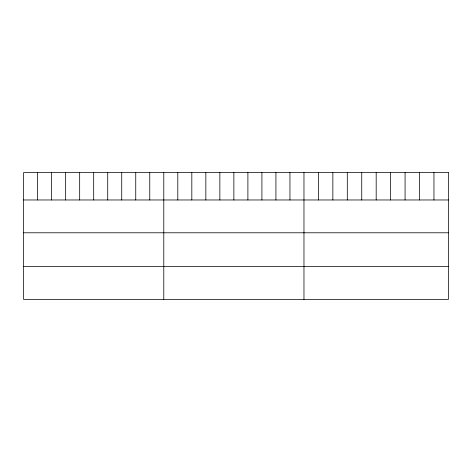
<?xml version="1.0" encoding="UTF-8"?>
<svg xmlns="http://www.w3.org/2000/svg" width="472" height="472" viewBox="0 0 472 472"><rect width="100%" height="100%" fill="white"/><g stroke="black" fill="none" stroke-linecap="round" stroke-linejoin="round"><path stroke-width="0.71" d="M23.6 199.969L448.4 199.969M23.6 232.785L448.4 232.785M23.6 266.591L448.4 266.591M433.957 172.593L433.957 199.969M419.514 172.593L419.514 199.969M405.07 172.593L405.07 199.969M390.627 172.593L390.627 199.969M376.184 172.593L376.184 199.969M361.741 172.593L361.741 199.969M347.298 172.593L347.298 199.969M332.854 172.593L332.854 199.969M318.411 172.593L318.411 199.969M303.968 172.593L303.968 299.407M289.95 172.593L289.95 199.969M275.931 172.593L275.931 199.969M261.913 172.593L261.913 199.969M247.894 172.593L247.894 199.969M233.876 172.593L233.876 199.969M219.858 172.593L219.858 199.969M205.839 172.593L205.839 199.969M191.821 172.593L191.821 199.969M177.802 172.593L177.802 199.969M163.784 172.593L163.784 299.407M149.766 172.593L149.766 199.969M135.747 172.593L135.747 199.969M121.729 172.593L121.729 199.969M107.71 172.593L107.71 199.969M93.692 172.593L93.692 199.969M79.674 172.593L79.674 199.969M65.655 172.593L65.655 199.969M51.637 172.593L51.637 199.969M37.618 172.593L37.618 199.969M448.4 172.593L23.6 172.593L23.6 299.407L448.4 299.407L448.4 172.593"/></g></svg>
